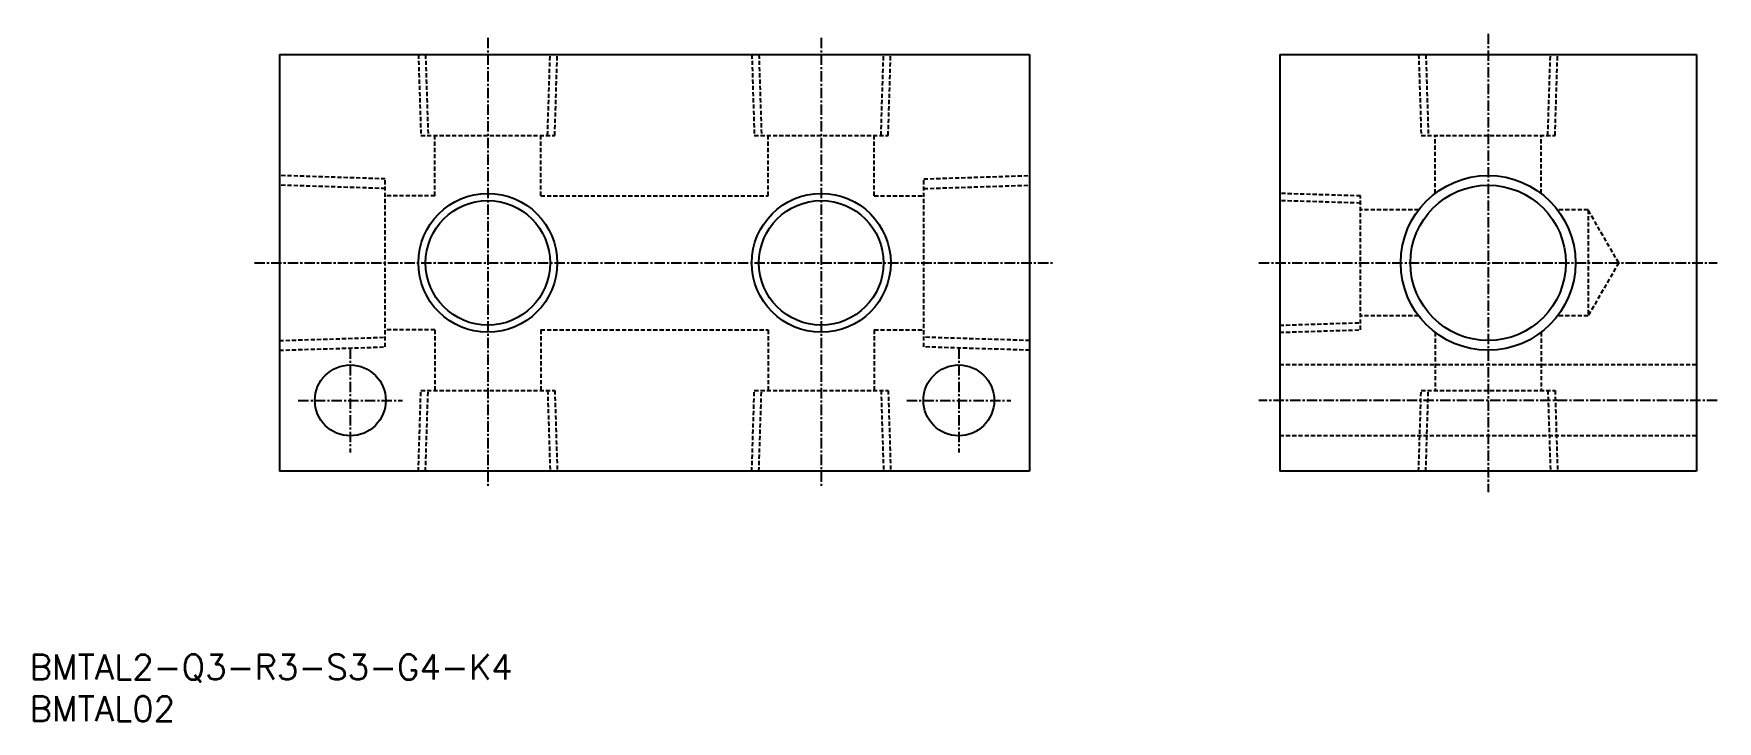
# Model space of a CAD drawing. Extents: x 1 to 203, y 0 to 82.
import ezdxf

# ---------------------------------------------------------------- set-up
doc = ezdxf.new("R2010")
doc.units = 0
doc.linetypes.add('CENTER', pattern=[2, 1.25, -0.25, 0.25, -0.25])
doc.linetypes.add('DASHED', pattern=[0.75, 0.5, -0.25])
doc.layers.get('0').update_dxf_attribs({"linetype": 'CONTINUOUS'})
doc.layers.add('CENTER', color=1, linetype='CENTER')
doc.styles.get("Standard").update_dxf_attribs({"font": 'txt.shx'})

# ---------------------------------------------------------------- blocks, each defined once
blk = doc.blocks.new('*U18')
at = {"color": 7, "linetype": 'CONTINUOUS'}
blk.add_text('BMTAL02', height=3, dxfattribs=at).set_placement((0, 0))
blk = doc.blocks.new('*U19')
at = {"color": 7, "linetype": 'CONTINUOUS'}
blk.add_text('BMTAL2-Q3-R3-S3-G4-K4', height=3, dxfattribs=at).set_placement((0, 5))

msp = doc.modelspace()

# ---------------------------------------------------------------- linework, layer by layer
at = {"color": 7, "linetype": 'CONTINUOUS'}
for p, q in [((30, 80), (120, 80)), ((30, 80), (30, 30)), ((120, 80), (120, 30)), ((150, 80), (150, 30)), ((150, 80), (200, 80)), ((200, 80), (200, 30)), ((120, 30), (30, 30)), ((200, 30), (150, 30))]:
    msp.add_line(p, q, dxfattribs=at)
at = {"color": 3, "linetype": 'DASHED'}
for p, q in [((46.67, 80), (46.97, 70.3)), ((47.52, 80), (47.83, 70.3)), ((62.17, 70.3), (62.47, 80)), ((63.03, 70.3), (63.33, 80)), ((86.67, 80), (86.97, 70.3)), ((87.52, 80), (87.83, 70.3)), ((102.17, 70.3), (102.47, 80)), ((103.03, 70.3), (103.33, 80)), ((166.67, 80), (166.97, 70.3)), ((167.53, 80), (167.83, 70.3)), ((182.17, 70.3), (182.48, 80)), ((183.03, 70.3), (183.33, 80)), ((46.97, 70.3), (63.03, 70.3)), ((48.65, 63.05), (48.65, 70.3)), ((61.35, 63.05), (61.35, 70.3)), ((86.97, 70.3), (103.03, 70.3)), ((88.65, 63.05), (88.65, 70.3)), ((101.35, 63.05), (101.35, 70.3)), ((166.97, 70.3), (183.03, 70.3)), ((168.65, 63.33), (168.65, 70.3)), ((181.35, 63.33), (181.35, 70.3)), ((42.7, 65.08), (30, 65.48)), ((42.7, 44.92), (42.7, 65.08)), ((107.3, 65.08), (120, 65.48)), ((107.3, 44.92), (107.3, 65.08)), ((42.7, 63.92), (30, 64.32)), ((48.65, 63.05), (42.7, 63.05)), ((61.35, 63.05), (88.65, 63.05)), ((101.35, 63.05), (107.3, 63.05)), ((107.3, 63.92), (120, 64.32)), ((159.7, 63.03), (150, 63.33)), ((159.7, 46.97), (159.7, 63.03)), ((159.7, 62.17), (150, 62.47)), ((166.67, 61.35), (159.7, 61.35)), ((187, 61.35), (183.33, 61.35)), ((187, 61.35), (187, 48.65)), ((190.67, 55), (187, 61.35)), ((190.67, 55), (187, 48.65)), ((166.67, 48.65), (159.7, 48.65)), ((187, 48.65), (183.33, 48.65)), ((48.65, 46.95), (42.7, 46.95)), ((48.65, 46.95), (48.65, 39.7)), ((61.35, 46.95), (61.35, 39.7)), ((61.35, 46.95), (88.65, 46.95)), ((88.65, 46.95), (88.65, 39.7)), ((101.35, 46.95), (101.35, 39.7)), ((101.35, 46.95), (107.3, 46.95)), ((150, 47.52), (159.7, 47.83)), ((150, 46.67), (159.7, 46.97)), ((168.65, 46.67), (168.65, 39.7)), ((181.35, 46.67), (181.35, 39.7)), ((30, 45.68), (42.7, 46.08)), ((30, 44.52), (42.7, 44.92)), ((120, 45.68), (107.3, 46.08)), ((120, 44.52), (107.3, 44.92)), ((200, 42.75), (150, 42.75)), ((46.67, 30), (46.97, 39.7)), ((46.97, 39.7), (63.03, 39.7)), ((47.52, 30), (47.83, 39.7)), ((62.17, 39.7), (62.47, 30)), ((63.03, 39.7), (63.33, 30)), ((86.67, 30), (86.97, 39.7)), ((86.97, 39.7), (103.03, 39.7)), ((87.52, 30), (87.83, 39.7)), ((102.17, 39.7), (102.47, 30)), ((103.03, 39.7), (103.33, 30)), ((166.67, 30), (166.97, 39.7)), ((166.97, 39.7), (183.03, 39.7)), ((167.53, 30), (167.83, 39.7)), ((182.17, 39.7), (182.48, 30)), ((183.03, 39.7), (183.33, 30)), ((200, 34.25), (150, 34.25))]:
    msp.add_line(p, q, dxfattribs=at)
at = {"color": 3, "linetype": 'CONTINUOUS'}
for centre, radius in [((175, 55), 10.48), ((55, 55), 8.33), ((95, 55), 8.33)]:
    msp.add_circle(centre, radius, dxfattribs=at)
at = {"color": 7, "linetype": 'CONTINUOUS'}
for centre, radius in [((175, 55), 9.32), ((55, 55), 7.47), ((95, 55), 7.47), ((38.5, 38.5), 4.25), ((111.5, 38.5), 4.25)]:
    msp.add_circle(centre, radius, dxfattribs=at)
at = {"layer": 'CENTER', "color": 1, "linetype": 'CENTER'}
for p, q in [((55, 82), (55, 28)), ((95, 82), (95, 28)), ((175, 82.5), (175, 27.5)), ((27, 55), (123, 55)), ((147.5, 55), (202.5, 55)), ((38.5, 44.75), (38.5, 32.25)), ((111.5, 44.75), (111.5, 32.25)), ((32.25, 38.5), (44.75, 38.5)), ((105.25, 38.5), (117.75, 38.5)), ((202.5, 38.5), (147.5, 38.5))]:
    msp.add_line(p, q, dxfattribs=at)

# ---------------------------------------------------------------- block references
at = {"color": 7, "linetype": 'CONTINUOUS'}
for name in ['*U19', '*U18']:
    msp.add_blockref(name, (0, 0), dxfattribs=at)

doc.saveas('drawing.dxf')
